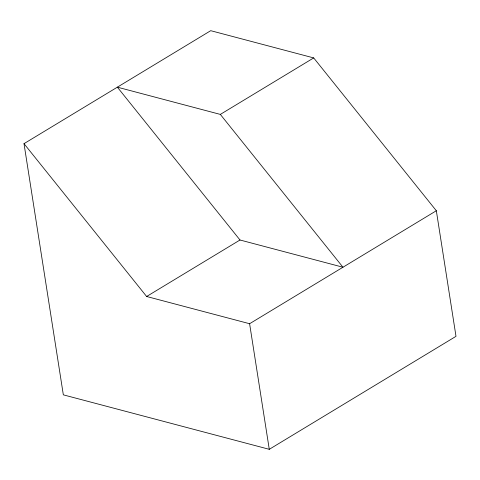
<?xml version="1.0" encoding="UTF-8"?>
<svg xmlns="http://www.w3.org/2000/svg" width="480" height="480" viewBox="0 0 480 480"><rect width="100%" height="100%" fill="white"/><g stroke="black" fill="none" stroke-linecap="round" stroke-linejoin="round"><path stroke-width="0.72" d="M24 143.664L210.726 30.684L313.698 57.918L436.332 210.744L456 336.336L269.274 449.316L63.336 394.848L24 143.664L146.634 296.49L249.606 323.724L436.332 210.744M220.332 114.408L342.966 267.234L240 240L117.366 87.174L220.332 114.408L313.698 57.918M146.634 296.49L240 240M249.606 323.724L269.274 449.316"/></g></svg>
